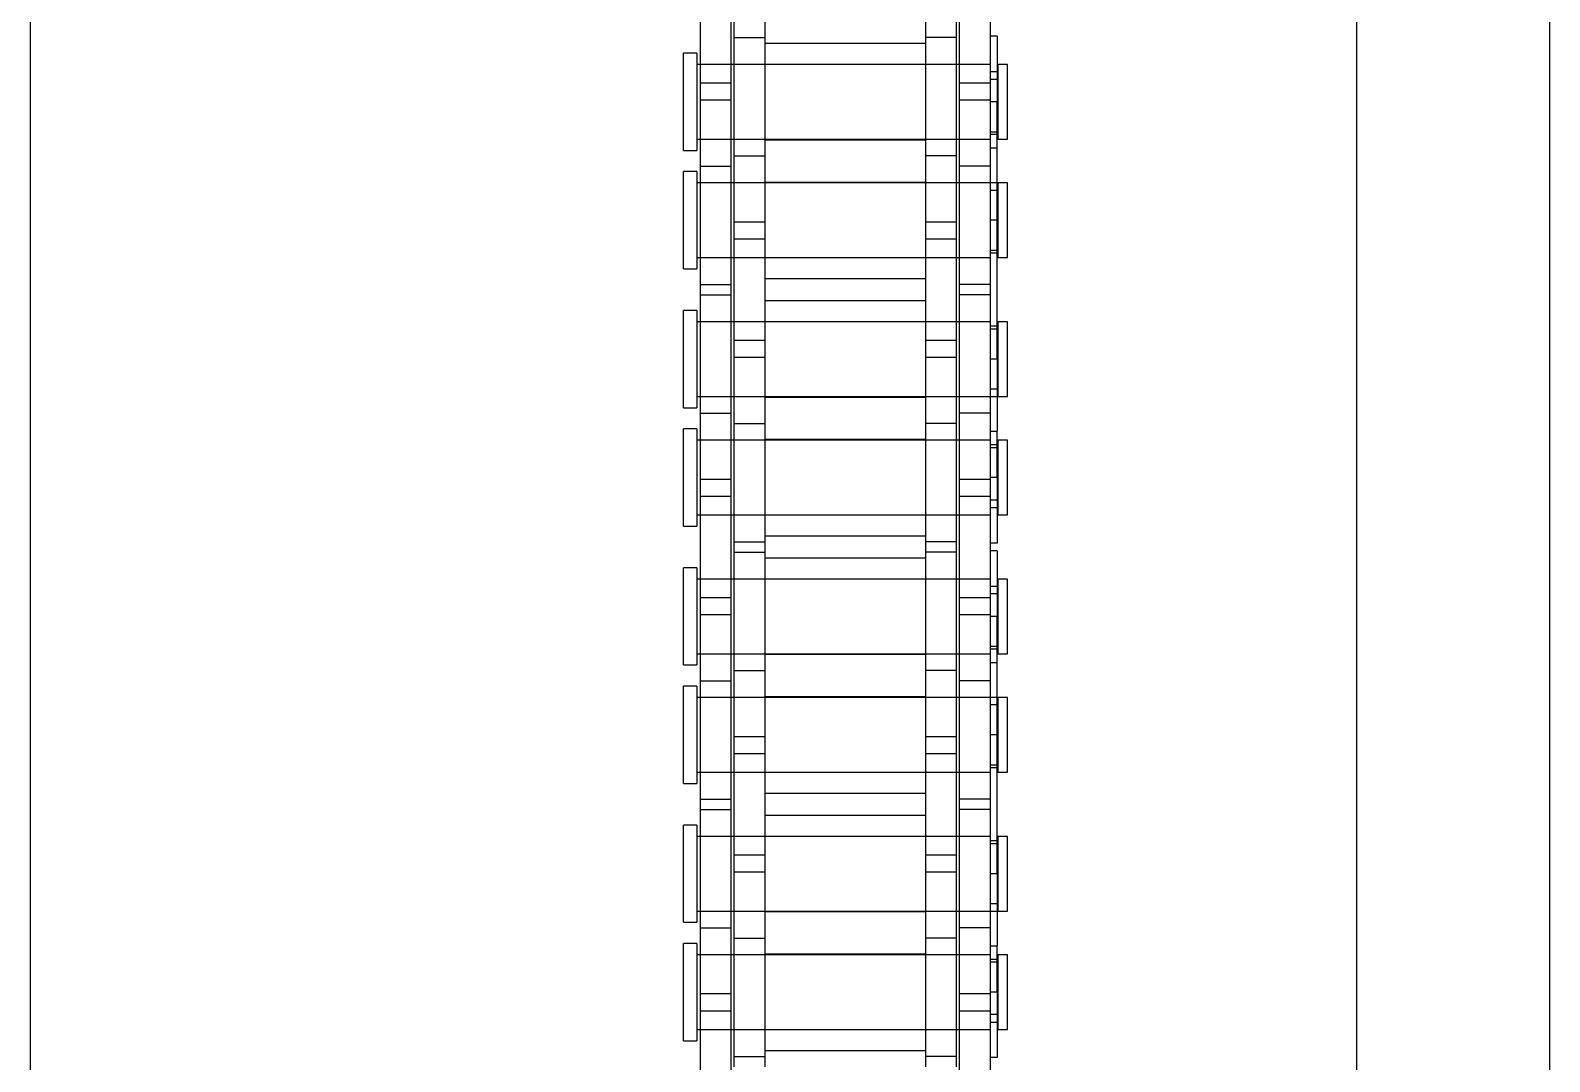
# Model space of a CAD drawing. Header units: metres. Extents: x 0 to 63075, y 0 to 44550.
# Drawn here: x 14109.2 to 14184.2, y 30092.3 to 30143.2 of the extents above; entities that cross this region are included whole.
import ezdxf

# ---------------------------------------------------------------- set-up
doc = ezdxf.new("R2010")
doc.units = ezdxf.units.M
doc.header["$LTSCALE"] = 75
doc.linetypes.add('HIDDEN2', pattern=[4.7625, 3.175, -1.5875])
for name, color, linetype in [('SDM', 7, 'Continuous'), ('SL4', 4, 'Continuous'), ('ST1', 7, 'HIDDEN2')]:
    doc.layers.add(name, color=color, linetype=linetype)

# ---------------------------------------------------------------- blocks, each defined once
blk = doc.blocks.new('A$Cb6dca9d5')
at = {"layer": 'SL4'}
for p, q in [((262.765, 2339.738), (262.765, 3664.713)), ((328.24, 2339.738), (328.24, 3664.713)), ((337.765, 3664.713), (337.765, 2339.738))]:
    blk.add_line(p, q, dxfattribs=at)
at = {"layer": 'ST1'}
for p, q in [((328.24, 2339.738), (328.24, 3664.713)), ((333.003, 3664.713), (333.003, 2339.738)), ((297.515, 3403.05), (297.515, 3409.4)), ((299.035, 3403.05), (299.035, 3409.4)), ((306.965, 3403.05), (306.965, 3409.4)), ((308.485, 3403.05), (308.485, 3409.4)), ((295.843, 3396.7), (295.843, 3405.795)), ((297.363, 3396.7), (297.363, 3405.795)), ((308.637, 3396.7), (308.637, 3405.795)), ((310.157, 3396.7), (310.157, 3405.795)), ((297.515, 3403.05), (299.035, 3403.05)), ((297.515, 3393.955), (297.515, 3403.05)), ((299.035, 3393.955), (299.035, 3403.05)), ((299.035, 3402.767), (306.965, 3402.767)), ((308.485, 3403.05), (306.965, 3403.05)), ((306.965, 3393.955), (306.965, 3403.05)), ((308.485, 3393.955), (308.485, 3403.05)), ((310.489, 3403.106), (310.157, 3403.106)), ((310.489, 3403.106), (310.489, 3399.875)), ((295, 3397.477), (295, 3402.274)), ((295.659, 3402.274), (295, 3402.274)), ((295.659, 3402.274), (295.659, 3397.477)), ((310.157, 3401.72), (295.659, 3401.72)), ((297.363, 3401.72), (295.843, 3401.72)), ((299.035, 3401.72), (297.515, 3401.72)), ((306.965, 3401.72), (299.035, 3401.72)), ((308.485, 3401.72), (306.965, 3401.72)), ((310.157, 3401.72), (308.637, 3401.72)), ((310.526, 3401.351), (310.157, 3401.351)), ((310.526, 3401.72), (310.526, 3398.03)), ((311, 3401.72), (310.526, 3401.72)), ((311, 3398.03), (311, 3401.72)), ((295.843, 3400.807), (297.363, 3400.807)), ((308.637, 3400.807), (310.157, 3400.807)), ((310.489, 3400.982), (310.157, 3400.982)), ((297.363, 3399.947), (295.843, 3399.947)), ((310.157, 3399.947), (308.637, 3399.947)), ((310.489, 3399.875), (310.157, 3399.875)), ((310.489, 3387.175), (310.489, 3399.875)), ((310.157, 3398.399), (310.526, 3398.399)), ((310.489, 3398.256), (310.157, 3398.256)), ((295.659, 3398.03), (310.157, 3398.03)), ((295.843, 3398.03), (297.363, 3398.03)), ((297.515, 3398.03), (299.035, 3398.03)), ((299.035, 3398.03), (306.965, 3398.03)), ((306.965, 3397.987), (299.035, 3397.987)), ((306.965, 3398.03), (308.485, 3398.03)), ((308.637, 3398.03), (310.157, 3398.03)), ((310.489, 3397.579), (310.157, 3397.579)), ((310.526, 3398.03), (311, 3398.03)), ((295, 3397.477), (295.659, 3397.477)), ((297.515, 3397.202), (299.035, 3397.202)), ((308.485, 3397.202), (306.965, 3397.202)), ((295, 3391.629), (295, 3396.426)), ((295.659, 3396.426), (295, 3396.426)), ((295.659, 3396.426), (295.659, 3391.629)), ((295.843, 3396.7), (297.363, 3396.7)), ((295.843, 3390.35), (295.843, 3396.7)), ((297.363, 3390.35), (297.363, 3396.7)), ((310.157, 3396.7), (308.637, 3396.7)), ((308.637, 3390.35), (308.637, 3396.7)), ((310.157, 3390.35), (310.157, 3396.7)), ((310.157, 3395.872), (295.659, 3395.872)), ((297.363, 3395.872), (295.843, 3395.872)), ((299.035, 3395.872), (297.515, 3395.872)), ((299.035, 3395.915), (306.965, 3395.915)), ((306.965, 3395.872), (299.035, 3395.872)), ((308.485, 3395.872), (306.965, 3395.872)), ((310.489, 3395.872), (308.637, 3395.872)), ((310.526, 3395.503), (310.157, 3395.503)), ((310.526, 3395.872), (310.526, 3392.182)), ((311, 3395.872), (310.526, 3395.872)), ((311, 3392.182), (311, 3395.872)), ((297.515, 3393.095), (297.515, 3393.955)), ((297.515, 3393.955), (299.035, 3393.955)), ((299.035, 3393.095), (299.035, 3393.955)), ((306.965, 3393.095), (306.965, 3393.955)), ((306.965, 3393.955), (308.485, 3393.955)), ((308.485, 3393.095), (308.485, 3393.955)), ((310.489, 3394.027), (310.157, 3394.027)), ((297.515, 3384), (297.515, 3393.095)), ((299.035, 3393.095), (297.515, 3393.095)), ((299.035, 3384), (299.035, 3393.095)), ((306.965, 3384), (306.965, 3393.095)), ((308.485, 3393.095), (306.965, 3393.095)), ((308.485, 3384), (308.485, 3393.095)), ((310.157, 3392.551), (310.526, 3392.551)), ((310.489, 3392.408), (310.157, 3392.408)), ((295, 3391.629), (295.659, 3391.629)), ((295.659, 3392.182), (310.157, 3392.182)), ((295.843, 3392.182), (297.363, 3392.182)), ((297.515, 3392.182), (299.035, 3392.182)), ((299.035, 3392.182), (306.965, 3392.182)), ((306.965, 3392.182), (308.485, 3392.182)), ((308.637, 3392.182), (310.157, 3392.182)), ((310.526, 3392.182), (311, 3392.182)), ((295.843, 3390.852), (297.363, 3390.852)), ((306.965, 3391.135), (299.035, 3391.135)), ((310.157, 3390.852), (308.637, 3390.852)), ((295.843, 3390.35), (297.363, 3390.35)), ((295.843, 3381.255), (295.843, 3390.35)), ((297.363, 3381.255), (297.363, 3390.35)), ((299.035, 3390.067), (306.965, 3390.067)), ((310.157, 3390.35), (308.637, 3390.35)), ((308.637, 3381.255), (308.637, 3390.35)), ((310.157, 3381.255), (310.157, 3390.35)), ((295, 3384.777), (295, 3389.574)), ((295.659, 3389.574), (295, 3389.574)), ((295.659, 3389.574), (295.659, 3384.777)), ((310.157, 3389.02), (295.659, 3389.02)), ((297.363, 3389.02), (295.843, 3389.02)), ((299.035, 3389.02), (297.515, 3389.02)), ((306.965, 3389.02), (299.035, 3389.02)), ((308.485, 3389.02), (306.965, 3389.02)), ((310.157, 3389.02), (308.637, 3389.02)), ((310.489, 3388.794), (310.157, 3388.794)), ((310.526, 3388.651), (310.157, 3388.651)), ((310.526, 3389.02), (310.526, 3385.33)), ((311, 3389.02), (310.526, 3389.02)), ((311, 3385.33), (311, 3389.02)), ((297.515, 3388.107), (299.035, 3388.107)), ((306.965, 3388.107), (308.485, 3388.107)), ((299.035, 3387.247), (297.515, 3387.247)), ((308.485, 3387.247), (306.965, 3387.247)), ((310.489, 3387.175), (310.157, 3387.175)), ((310.489, 3387.175), (310.489, 3383.623)), ((310.157, 3385.699), (310.526, 3385.699)), ((295, 3384.777), (295.659, 3384.777)), ((295.659, 3385.33), (310.157, 3385.33)), ((295.843, 3385.33), (297.363, 3385.33)), ((297.515, 3385.33), (299.035, 3385.33)), ((299.035, 3385.33), (306.965, 3385.33)), ((306.965, 3385.287), (299.035, 3385.287)), ((306.965, 3385.33), (308.485, 3385.33)), ((308.637, 3385.33), (310.489, 3385.33)), ((310.526, 3385.33), (311, 3385.33)), ((295.843, 3384.502), (297.363, 3384.502)), ((297.515, 3384), (299.035, 3384)), ((297.515, 3377.65), (297.515, 3384)), ((299.035, 3377.65), (299.035, 3384)), ((308.485, 3384), (306.965, 3384)), ((306.965, 3377.65), (306.965, 3384)), ((308.485, 3377.65), (308.485, 3384)), ((310.157, 3384.502), (308.637, 3384.502)), ((295, 3378.929), (295, 3383.726)), ((295.659, 3383.726), (295, 3383.726)), ((295.659, 3383.726), (295.659, 3378.929)), ((310.157, 3383.623), (310.489, 3383.623)), ((310.489, 3381.327), (310.489, 3383.623)), ((310.157, 3383.172), (295.659, 3383.172)), ((297.363, 3383.172), (295.843, 3383.172)), ((299.035, 3383.172), (297.515, 3383.172)), ((299.035, 3383.215), (306.965, 3383.215)), ((306.965, 3383.172), (299.035, 3383.172)), ((308.485, 3383.172), (306.965, 3383.172)), ((310.157, 3383.172), (308.637, 3383.172)), ((310.489, 3382.946), (310.157, 3382.946)), ((310.526, 3382.803), (310.157, 3382.803)), ((310.526, 3383.172), (310.526, 3379.482)), ((311, 3383.172), (310.526, 3383.172)), ((311, 3379.482), (311, 3383.172)), ((295.843, 3380.395), (295.843, 3381.255)), ((295.843, 3381.255), (297.363, 3381.255)), ((297.363, 3380.395), (297.363, 3381.255)), ((308.637, 3380.395), (308.637, 3381.255)), ((308.637, 3381.255), (310.157, 3381.255)), ((310.489, 3381.327), (310.157, 3381.327)), ((310.157, 3380.395), (310.157, 3381.255)), ((310.489, 3381.327), (310.489, 3378.096)), ((295.843, 3371.3), (295.843, 3380.395)), ((297.363, 3380.395), (295.843, 3380.395)), ((297.363, 3371.3), (297.363, 3380.395)), ((308.637, 3371.3), (308.637, 3380.395)), ((310.157, 3380.395), (308.637, 3380.395)), ((310.157, 3371.3), (310.157, 3380.395)), ((310.489, 3380.22), (310.157, 3380.22)), ((310.157, 3379.851), (310.526, 3379.851)), ((295, 3378.929), (295.659, 3378.929)), ((295.659, 3379.482), (310.157, 3379.482)), ((295.843, 3379.482), (297.363, 3379.482)), ((297.515, 3379.482), (299.035, 3379.482)), ((299.035, 3379.482), (306.965, 3379.482)), ((306.965, 3379.482), (308.485, 3379.482)), ((308.637, 3379.482), (310.157, 3379.482)), ((310.526, 3379.482), (311, 3379.482)), ((297.515, 3378.152), (299.035, 3378.152)), ((306.965, 3378.435), (299.035, 3378.435)), ((308.485, 3378.152), (306.965, 3378.152)), ((310.489, 3378.096), (310.157, 3378.096)), ((297.515, 3377.65), (299.035, 3377.65)), ((297.515, 3368.555), (297.515, 3377.65)), ((299.035, 3368.555), (299.035, 3377.65)), ((299.035, 3377.367), (306.965, 3377.367)), ((308.485, 3377.65), (306.965, 3377.65)), ((306.965, 3368.555), (306.965, 3377.65)), ((308.485, 3368.555), (308.485, 3377.65)), ((310.489, 3377.706), (310.157, 3377.706)), ((310.489, 3377.706), (310.489, 3374.475)), ((295, 3372.077), (295, 3376.874)), ((295.659, 3376.874), (295, 3376.874)), ((295.659, 3376.874), (295.659, 3372.077)), ((310.157, 3376.32), (295.659, 3376.32)), ((297.363, 3376.32), (295.843, 3376.32)), ((299.035, 3376.32), (297.515, 3376.32)), ((306.965, 3376.32), (299.035, 3376.32)), ((308.485, 3376.32), (306.965, 3376.32)), ((310.157, 3376.32), (308.637, 3376.32)), ((310.526, 3375.951), (310.157, 3375.951)), ((310.526, 3376.32), (310.526, 3372.63)), ((311, 3376.32), (310.526, 3376.32)), ((311, 3372.63), (311, 3376.32)), ((295.843, 3375.407), (297.363, 3375.407)), ((308.637, 3375.407), (310.157, 3375.407)), ((310.489, 3375.582), (310.157, 3375.582)), ((297.363, 3374.547), (295.843, 3374.547)), ((310.157, 3374.547), (308.637, 3374.547)), ((310.489, 3374.475), (310.157, 3374.475)), ((310.489, 3361.775), (310.489, 3374.475)), ((310.157, 3372.999), (310.526, 3372.999)), ((310.489, 3372.856), (310.157, 3372.856)), ((295, 3372.077), (295.659, 3372.077)), ((295.659, 3372.63), (310.157, 3372.63)), ((295.843, 3372.63), (297.363, 3372.63)), ((297.515, 3372.63), (299.035, 3372.63)), ((299.035, 3372.63), (306.965, 3372.63)), ((306.965, 3372.587), (299.035, 3372.587)), ((306.965, 3372.63), (308.485, 3372.63)), ((308.637, 3372.63), (310.157, 3372.63)), ((310.489, 3372.179), (310.157, 3372.179)), ((310.526, 3372.63), (311, 3372.63)), ((295.843, 3371.3), (297.363, 3371.3)), ((295.843, 3364.95), (295.843, 3371.3)), ((297.363, 3364.95), (297.363, 3371.3)), ((297.515, 3371.802), (299.035, 3371.802)), ((308.485, 3371.802), (306.965, 3371.802)), ((310.157, 3371.3), (308.637, 3371.3)), ((308.637, 3364.95), (308.637, 3371.3)), ((310.157, 3364.95), (310.157, 3371.3)), ((295, 3366.229), (295, 3371.026)), ((295.659, 3371.026), (295, 3371.026)), ((295.659, 3371.026), (295.659, 3366.229)), ((299.035, 3370.515), (306.965, 3370.515)), ((310.157, 3370.472), (295.659, 3370.472)), ((297.363, 3370.472), (295.843, 3370.472)), ((299.035, 3370.472), (297.515, 3370.472)), ((306.965, 3370.472), (299.035, 3370.472)), ((308.485, 3370.472), (306.965, 3370.472)), ((310.489, 3370.472), (308.637, 3370.472)), ((310.526, 3370.103), (310.157, 3370.103)), ((310.526, 3370.472), (310.526, 3366.782)), ((311, 3370.472), (310.526, 3370.472)), ((311, 3366.782), (311, 3370.472)), ((297.515, 3367.695), (297.515, 3368.555)), ((297.515, 3368.555), (299.035, 3368.555)), ((299.035, 3367.695), (299.035, 3368.555)), ((306.965, 3367.695), (306.965, 3368.555)), ((306.965, 3368.555), (308.485, 3368.555)), ((308.485, 3367.695), (308.485, 3368.555)), ((310.489, 3368.627), (310.157, 3368.627)), ((297.515, 3358.6), (297.515, 3367.695)), ((299.035, 3367.695), (297.515, 3367.695)), ((299.035, 3358.6), (299.035, 3367.695)), ((306.965, 3358.6), (306.965, 3367.695)), ((308.485, 3367.695), (306.965, 3367.695)), ((308.485, 3358.6), (308.485, 3367.695)), ((295.659, 3366.782), (310.157, 3366.782)), ((295.843, 3366.782), (297.363, 3366.782)), ((297.515, 3366.782), (299.035, 3366.782)), ((299.035, 3366.782), (306.965, 3366.782)), ((306.965, 3366.782), (308.485, 3366.782)), ((308.637, 3366.782), (310.157, 3366.782)), ((310.157, 3367.151), (310.526, 3367.151)), ((310.489, 3367.008), (310.157, 3367.008)), ((310.526, 3366.782), (311, 3366.782)), ((295, 3366.229), (295.659, 3366.229)), ((295.843, 3365.452), (297.363, 3365.452)), ((306.965, 3365.735), (299.035, 3365.735)), ((310.157, 3365.452), (308.637, 3365.452)), ((295.843, 3364.95), (297.363, 3364.95)), ((295.843, 3355.855), (295.843, 3364.95)), ((297.363, 3355.855), (297.363, 3364.95)), ((299.035, 3364.667), (306.965, 3364.667)), ((310.157, 3364.95), (308.637, 3364.95)), ((308.637, 3355.855), (308.637, 3364.95)), ((310.157, 3355.855), (310.157, 3364.95)), ((295, 3359.377), (295, 3364.174)), ((295.659, 3364.174), (295, 3364.174)), ((295.659, 3364.174), (295.659, 3359.377)), ((310.157, 3363.62), (295.659, 3363.62)), ((297.363, 3363.62), (295.843, 3363.62)), ((299.035, 3363.62), (297.515, 3363.62)), ((306.965, 3363.62), (299.035, 3363.62)), ((308.485, 3363.62), (306.965, 3363.62)), ((310.157, 3363.62), (308.637, 3363.62)), ((310.489, 3363.394), (310.157, 3363.394)), ((310.526, 3363.251), (310.157, 3363.251)), ((310.526, 3363.62), (310.526, 3359.93)), ((311, 3363.62), (310.526, 3363.62)), ((311, 3359.93), (311, 3363.62)), ((297.515, 3362.707), (299.035, 3362.707)), ((306.965, 3362.707), (308.485, 3362.707)), ((299.035, 3361.847), (297.515, 3361.847)), ((308.485, 3361.847), (306.965, 3361.847)), ((310.489, 3361.775), (310.157, 3361.775)), ((310.489, 3361.775), (310.489, 3358.223)), ((310.157, 3360.299), (310.526, 3360.299)), ((295, 3359.377), (295.659, 3359.377)), ((295.659, 3359.93), (310.157, 3359.93)), ((295.843, 3359.93), (297.363, 3359.93)), ((297.515, 3359.93), (299.035, 3359.93)), ((299.035, 3359.93), (306.965, 3359.93)), ((306.965, 3359.887), (299.035, 3359.887)), ((306.965, 3359.93), (308.485, 3359.93)), ((308.637, 3359.93), (310.489, 3359.93)), ((310.526, 3359.93), (311, 3359.93)), ((295.843, 3359.102), (297.363, 3359.102)), ((297.515, 3358.6), (299.035, 3358.6)), ((297.515, 3352.25), (297.515, 3358.6)), ((299.035, 3352.25), (299.035, 3358.6)), ((308.485, 3358.6), (306.965, 3358.6)), ((306.965, 3352.25), (306.965, 3358.6)), ((308.485, 3352.25), (308.485, 3358.6)), ((310.157, 3359.102), (308.637, 3359.102)), ((295, 3353.529), (295, 3358.326)), ((295.659, 3358.326), (295, 3358.326)), ((295.659, 3358.326), (295.659, 3353.529)), ((310.157, 3357.772), (295.659, 3357.772)), ((297.363, 3357.772), (295.843, 3357.772)), ((299.035, 3357.772), (297.515, 3357.772)), ((299.035, 3357.815), (306.965, 3357.815)), ((306.965, 3357.772), (299.035, 3357.772)), ((308.485, 3357.772), (306.965, 3357.772)), ((310.157, 3357.772), (308.637, 3357.772)), ((310.157, 3358.223), (310.489, 3358.223)), ((310.489, 3355.927), (310.489, 3358.223)), ((310.526, 3357.772), (310.526, 3354.082)), ((311, 3357.772), (310.526, 3357.772)), ((311, 3354.082), (311, 3357.772)), ((310.489, 3357.546), (310.157, 3357.546)), ((310.526, 3357.403), (310.157, 3357.403)), ((295.843, 3354.995), (295.843, 3355.855)), ((295.843, 3355.855), (297.363, 3355.855)), ((297.363, 3354.995), (297.363, 3355.855)), ((308.637, 3354.995), (308.637, 3355.855)), ((308.637, 3355.855), (310.157, 3355.855)), ((310.489, 3355.927), (310.157, 3355.927)), ((310.157, 3354.995), (310.157, 3355.855)), ((310.489, 3355.927), (310.489, 3352.696)), ((295.843, 3345.9), (295.843, 3354.995)), ((297.363, 3354.995), (295.843, 3354.995)), ((297.363, 3345.9), (297.363, 3354.995)), ((308.637, 3345.9), (308.637, 3354.995)), ((310.157, 3354.995), (308.637, 3354.995)), ((310.157, 3345.9), (310.157, 3354.995)), ((310.489, 3354.82), (310.157, 3354.82)), ((295.659, 3354.082), (310.157, 3354.082)), ((295.843, 3354.082), (297.363, 3354.082)), ((297.515, 3354.082), (299.035, 3354.082)), ((299.035, 3354.082), (306.965, 3354.082)), ((306.965, 3354.082), (308.485, 3354.082)), ((308.637, 3354.082), (310.157, 3354.082)), ((310.157, 3354.451), (310.526, 3354.451)), ((310.526, 3354.082), (311, 3354.082)), ((295, 3353.529), (295.659, 3353.529)), ((297.515, 3352.752), (299.035, 3352.752)), ((306.965, 3353.035), (299.035, 3353.035)), ((308.485, 3352.752), (306.965, 3352.752)), ((310.489, 3352.696), (310.157, 3352.696))]:
    blk.add_line(p, q, dxfattribs=at)

msp = doc.modelspace()

# ---------------------------------------------------------------- block references
at = {"layer": 'SDM'}
msp.add_blockref('A$Cb6dca9d5', (13846.469, 26739.769), dxfattribs=at)

doc.saveas('drawing.dxf')
